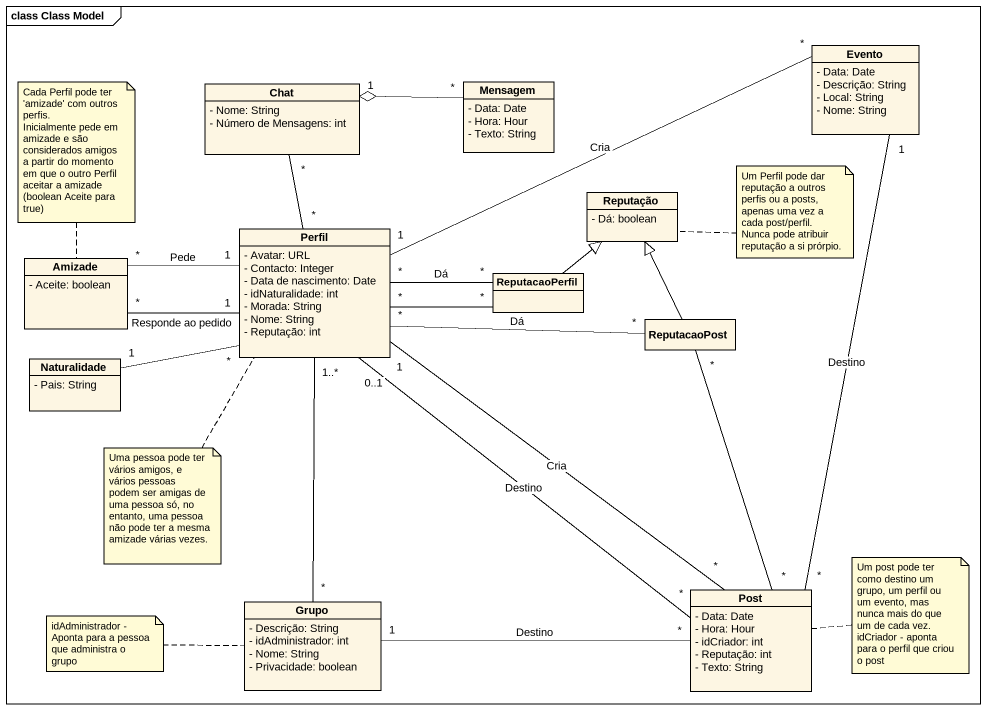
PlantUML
@startuml
mainframe class Class Model
hide circle
hide empty members
skinparam classAttributeIconSize 0
class Evento {
  - Data: Date
  - Descrição: String
  - Local: String
  - Nome: String
}
class Chat {
  - Nome: String
  - Número de Mensagens: int
}
class Mensagem {
  - Data: Date
  - Hora: Hour
  - Texto: String
}
class Reputação {
  - Dá: boolean
}
class Perfil {
  - Avatar: URL
  - Contacto: Integer
  - Data de nascimento: Date
  - idNaturalidade: int
  - Morada: String
  - Nome: String
  - Reputação: int
}
class Amizade {
  - Aceite: boolean
}
class ReputacaoPerfil
class ReputacaoPost
class Naturalidade {
  - Pais: String
}
class Grupo {
  - Descrição: String
  - idAdministrador: int
  - Nome: String
  - Privacidade: boolean
}
class Post {
  - Data: Date
  - Hora: Hour
  - idCriador: int
  - Reputação: int
  - Texto: String
}
Chat "*" -- "*" Perfil
Mensagem "*" -left-o "1" Chat
Perfil "1" -right- "*" Evento : Cria
Perfil "1" -left- "*" Amizade : Pede
Perfil "1" -left- "*" Amizade : Responde ao pedido
Perfil "*" -right- "*" ReputacaoPerfil : Dá
Perfil "*" -right- "*" ReputacaoPost : Dá
Perfil "1..*" -- "*" Grupo
ReputacaoPerfil -up-|> Reputação
ReputacaoPerfil "*" -left- "*" Perfil
ReputacaoPost -up-|> Reputação
ReputacaoPost "*" -- "*" Post
Naturalidade "1" -right- "*" Perfil
Grupo "1" -right- "*" Post : Destino
Post "*" -up- "1" Evento : Destino
Post "*" -up- "1" Perfil : Cria
Post "*" -up- "0..1" Perfil : Destino
note top of Amizade
  Cada Perfil pode ter 'amizade' com outros perfis.
  Inicialmente pede em amizade e são considerados amigos a partir do momento em que o outro Perfil aceitar a amizade (boolean Aceite para true)
end note
note right of Reputação : Um Perfil pode dar reputação a outros perfis ou a posts, apenas uma vez a cada post/perfil. Nunca pode atribuir reputação a si prórpio.
note bottom of Perfil : Uma pessoa pode ter vários amigos, e vários pessoas podem ser amigas de uma pessoa só, no entanto, uma pessoa não pode ter a mesma amizade várias vezes.
note right of Post
  Um post pode ter como destino um grupo, um perfil ou um evento, mas nunca mais do que um de cada vez.
  idCriador - aponta para o perfil que criou o post
end note
note left of Grupo : idAdministrador - Aponta para a pessoa que administra o grupo
@enduml
